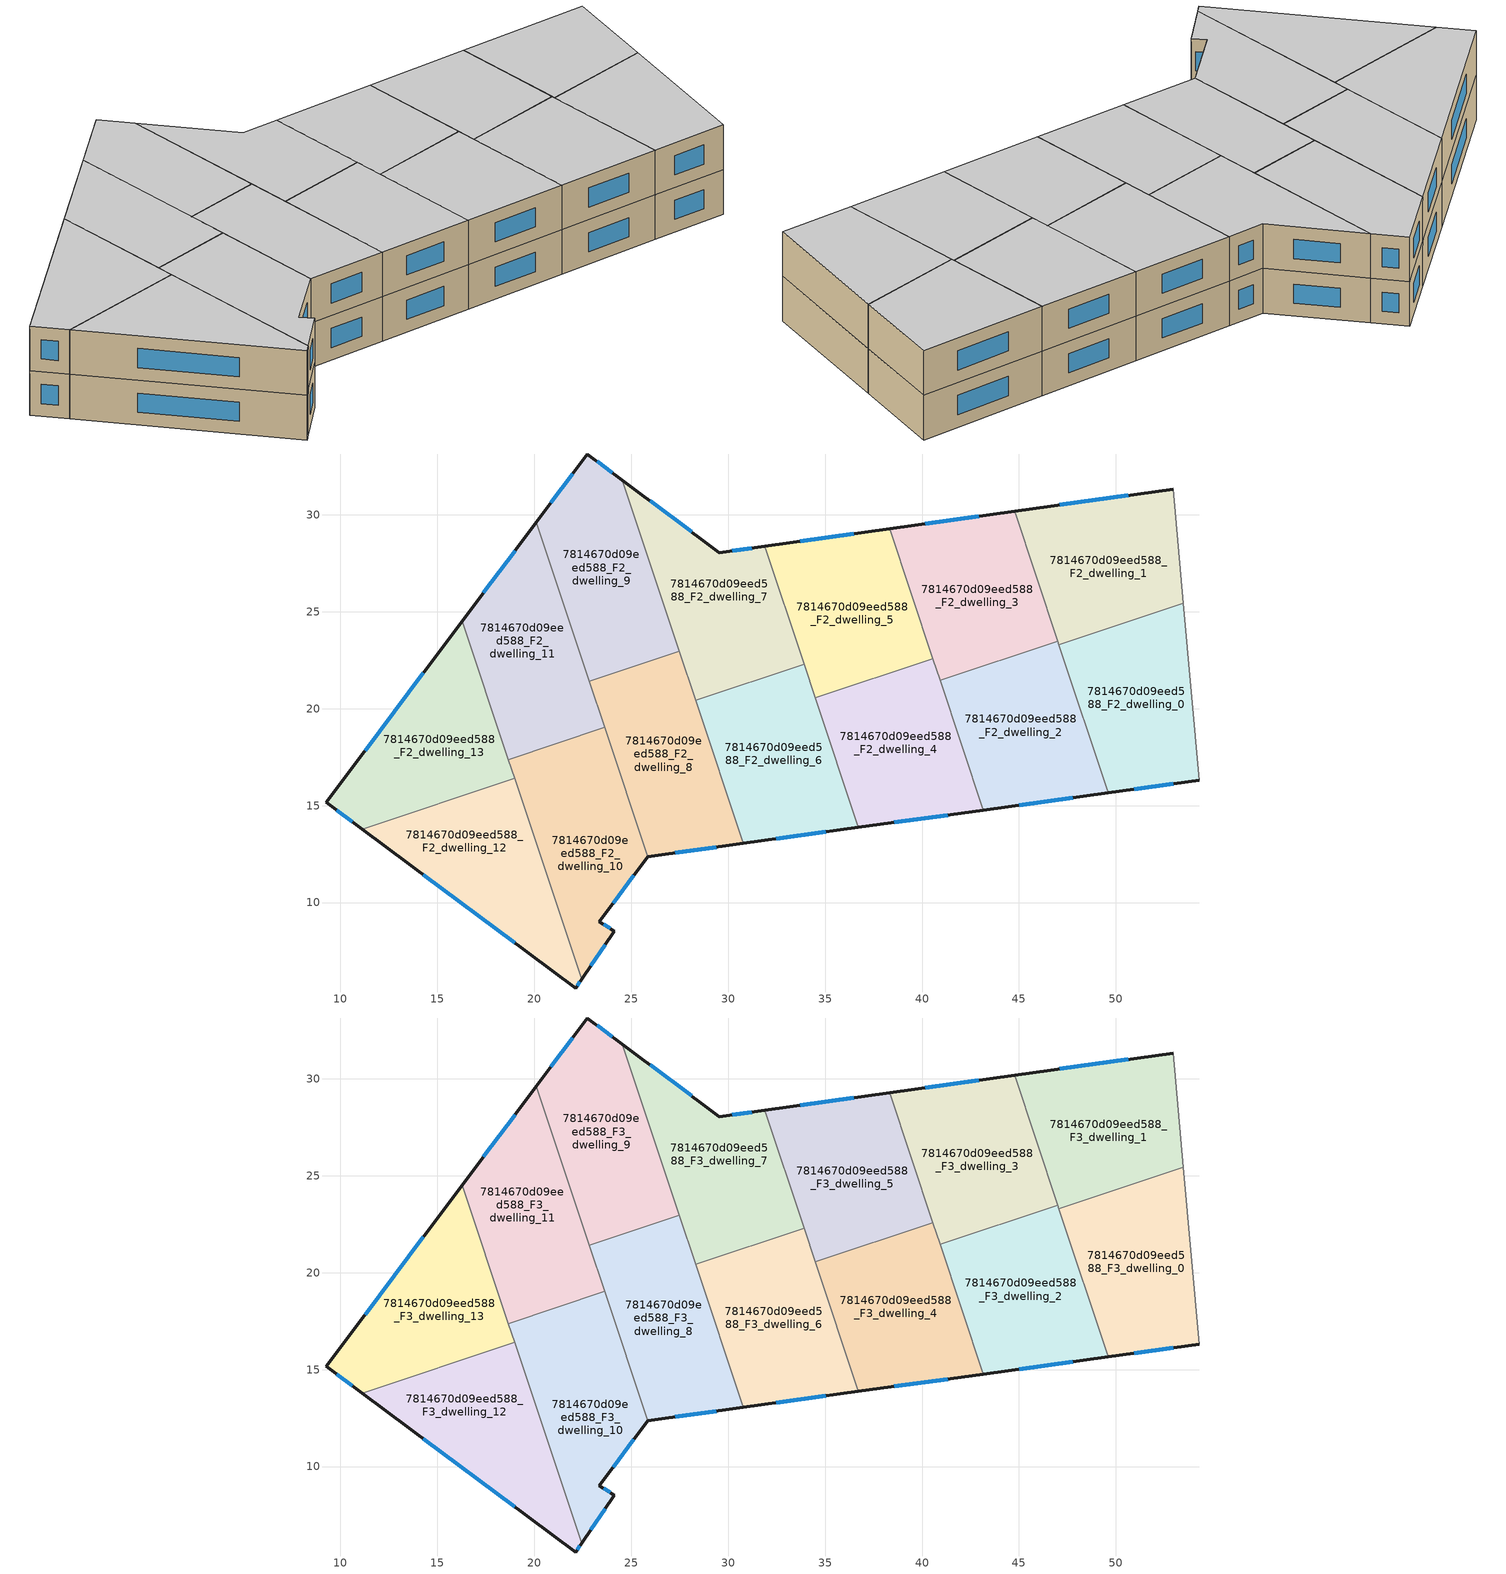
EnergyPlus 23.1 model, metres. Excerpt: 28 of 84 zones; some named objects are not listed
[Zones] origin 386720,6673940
7814670d09eed588_F2_dwelling_0
 floor to 7814670d09eed588_F1_dwelling_0 (EU_floor_Construction): 53.48,25.44 54.29,16.31 49.61,15.66 47.06,23.3 z6
 wall outside (EU_wall_Construction): 49.61,15.66 54.29,16.31 z6:9
 wall adiabatic (EU_wall_Construction): 54.29,16.31 53.48,25.44 z6:9
 wall to 7814670d09eed588_F2_dwelling_1 (EU_wall_Construction): 53.48,25.44 47.06,23.3 z6:9
 wall to 7814670d09eed588_F2_dwelling_2 (EU_wall_Construction): 47.06,23.3 49.61,15.66 z6:9
 window (EU_Window_Construction): 50.95,15.85 52.95,16.13 z6.86:8.14
7814670d09eed588_F2_dwelling_1
 floor to 7814670d09eed588_F1_dwelling_1 (EU_floor_Construction): 52.96,31.32 53.48,25.44 47.06,23.3 44.77,30.17 z6
 wall outside (EU_wall_Construction): 52.96,31.32 44.77,30.17 z6:9
 wall adiabatic (EU_wall_Construction): 53.48,25.44 52.96,31.32 z6:9
 wall to 7814670d09eed588_F2_dwelling_3 (EU_wall_Construction): 44.77,30.17 47,23.48 z6:9
 wall to 7814670d09eed588_F2_dwelling_2 (EU_wall_Construction): 47,23.48 47.06,23.3 z6:9
 window (EU_Window_Construction): 50.62,31 47.11,30.5 z6.86:8.14
7814670d09eed588_F2_dwelling_10
 floor to 7814670d09eed588_F1_dwelling_10 (EU_floor_Construction): 23.63,19.04 25.85,12.37 23.35,9.02 24.13,8.52 22.44,6.04 18.66,17.38 z6
 wall outside (EU_wall_Construction): 22.44,6.04 24.13,8.52 23.35,9.02 25.85,12.37 z6:9
 wall to 7814670d09eed588_F2_dwelling_11 (EU_wall_Construction): 23.63,19.04 18.66,17.38 z6:9
 wall to 7814670d09eed588_F2_dwelling_12 (EU_wall_Construction): 18.99,16.4 22.44,6.04 z6:9
 wall to 7814670d09eed588_F2_dwelling_8 (EU_wall_Construction): 25.85,12.37 23.63,19.04 z6:9
 wall to 7814670d09eed588_F2_dwelling_13 (EU_wall_Construction): 18.66,17.38 18.99,16.4 z6:9
 window (EU_Window_Construction): 23.91,8.66 23.57,8.88 / 22.92,6.75 23.65,7.81 / 24.07,9.97 25.14,11.41 z6.86:8.14
7814670d09eed588_F2_dwelling_11
 floor to 7814670d09eed588_F1_dwelling_11 (EU_floor_Construction): 20.1,29.61 23.63,19.04 18.66,17.38 16.28,24.51 z6
 wall outside (EU_wall_Construction): 20.1,29.61 16.28,24.51 z6:9
 wall to 7814670d09eed588_F2_dwelling_9 (EU_wall_Construction): 22.84,21.41 20.1,29.61 z6:9
 wall to 7814670d09eed588_F2_dwelling_13 (EU_wall_Construction): 16.28,24.51 18.66,17.38 z6:9
 wall to 7814670d09eed588_F2_dwelling_8 (EU_wall_Construction): 23.63,19.04 22.84,21.41 z6:9
 window (EU_Window_Construction): 19.01,28.15 17.38,25.97 z6.86:8.14
7814670d09eed588_F2_dwelling_12
 floor to 7814670d09eed588_F1_dwelling_12 (EU_floor_Construction): 18.99,16.4 22.44,6.04 22.14,5.59 11.13,13.78 z6
 wall outside (EU_wall_Construction): 11.13,13.78 22.14,5.59 22.44,6.04 z6:9
 wall to 7814670d09eed588_F2_dwelling_13 (EU_wall_Construction): 18.99,16.4 11.13,13.78 z6:9
 window (EU_Window_Construction): 14.28,11.44 18.99,7.93 / 22.22,5.72 22.35,5.91 z6.86:8.14
7814670d09eed588_F2_dwelling_13
 floor to 7814670d09eed588_F1_dwelling_13 (EU_floor_Construction): 16.28,24.51 18.99,16.4 11.13,13.78 9.28,15.17 z6
 wall outside (EU_wall_Construction): 16.28,24.51 9.28,15.17 11.13,13.78 z6:9
 window (EU_Window_Construction): 9.81,14.77 10.6,14.18 / 14.28,21.84 11.28,17.84 z6.86:8.14
7814670d09eed588_F2_dwelling_2
 floor to 7814670d09eed588_F1_dwelling_2 (EU_floor_Construction): 47,23.48 49.61,15.66 43.16,14.77 40.93,21.46 z6
 wall outside (EU_wall_Construction): 43.16,14.77 49.61,15.66 z6:9
 wall to 7814670d09eed588_F2_dwelling_3 (EU_wall_Construction): 47,23.48 40.93,21.46 z6:9
 wall to 7814670d09eed588_F2_dwelling_4 (EU_wall_Construction): 40.93,21.46 43.16,14.77 z6:9
 window (EU_Window_Construction): 45,15.03 47.77,15.41 z6.86:8.14
7814670d09eed588_F2_dwelling_3
 floor to 7814670d09eed588_F1_dwelling_3 (EU_floor_Construction): 44.77,30.17 47,23.48 40.93,21.46 38.33,29.27 z6
 wall outside (EU_wall_Construction): 44.77,30.17 38.33,29.27 z6:9
 wall to 7814670d09eed588_F2_dwelling_5 (EU_wall_Construction): 38.33,29.27 40.56,22.58 z6:9
 wall to 7814670d09eed588_F2_dwelling_4 (EU_wall_Construction): 40.56,22.58 40.93,21.46 z6:9
 window (EU_Window_Construction): 42.93,29.92 40.17,29.53 z6.86:8.14
7814670d09eed588_F2_dwelling_4
 floor to 7814670d09eed588_F1_dwelling_4 (EU_floor_Construction): 40.56,22.58 43.16,14.77 36.72,13.88 34.49,20.56 z6
 wall outside (EU_wall_Construction): 36.72,13.88 43.16,14.77 z6:9
 wall to 7814670d09eed588_F2_dwelling_5 (EU_wall_Construction): 40.56,22.58 34.49,20.56 z6:9
 wall to 7814670d09eed588_F2_dwelling_6 (EU_wall_Construction): 34.49,20.56 36.72,13.88 z6:9
 window (EU_Window_Construction): 38.56,14.13 41.32,14.51 z6.86:8.14
7814670d09eed588_F2_dwelling_5
 floor to 7814670d09eed588_F1_dwelling_5 (EU_floor_Construction): 38.33,29.27 40.56,22.58 34.49,20.56 31.88,28.37 z6
 wall outside (EU_wall_Construction): 38.33,29.27 31.88,28.37 z6:9
 wall to 7814670d09eed588_F2_dwelling_7 (EU_wall_Construction): 31.88,28.37 33.91,22.28 z6:9
 wall to 7814670d09eed588_F2_dwelling_6 (EU_wall_Construction): 33.91,22.28 34.49,20.56 z6:9
 window (EU_Window_Construction): 36.49,29.01 33.73,28.63 z6.86:8.14
7814670d09eed588_F2_dwelling_6
 floor to 7814670d09eed588_F1_dwelling_6 (EU_floor_Construction): 33.91,22.28 36.72,13.88 30.79,13.05 28.33,20.42 z6
 wall outside (EU_wall_Construction): 30.79,13.05 36.72,13.88 z6:9
 wall to 7814670d09eed588_F2_dwelling_8 (EU_wall_Construction): 28.33,20.42 30.79,13.05 z6:9
 wall to 7814670d09eed588_F2_dwelling_7 (EU_wall_Construction): 33.91,22.28 28.33,20.42 z6:9
 window (EU_Window_Construction): 32.48,13.29 35.02,13.64 z6.86:8.14
7814670d09eed588_F2_dwelling_7
 floor to 7814670d09eed588_F1_dwelling_7 (EU_floor_Construction): 31.88,28.37 33.91,22.28 28.33,20.42 24.54,31.79 29.54,28.04 z6
 wall outside (EU_wall_Construction): 31.88,28.37 29.54,28.04 24.54,31.79 z6:9
 wall to 7814670d09eed588_F2_dwelling_9 (EU_wall_Construction): 24.54,31.79 27.49,22.96 z6:9
 wall to 7814670d09eed588_F2_dwelling_8 (EU_wall_Construction): 27.49,22.96 28.33,20.42 z6:9
 window (EU_Window_Construction): 31.21,28.28 30.21,28.13 / 28.11,29.11 25.97,30.72 z6.86:8.14
7814670d09eed588_F2_dwelling_8
 floor to 7814670d09eed588_F1_dwelling_8 (EU_floor_Construction): 27.49,22.96 30.79,13.05 25.85,12.37 22.84,21.41 z6
 wall outside (EU_wall_Construction): 25.85,12.37 30.79,13.05 z6:9
 wall to 7814670d09eed588_F2_dwelling_9 (EU_wall_Construction): 27.49,22.96 22.84,21.41 z6:9
 window (EU_Window_Construction): 27.26,12.56 29.38,12.86 z6.86:8.14
7814670d09eed588_F2_dwelling_9
 floor to 7814670d09eed588_F1_dwelling_9 (EU_floor_Construction): 24.54,31.79 27.49,22.96 22.84,21.41 20.1,29.61 22.74,33.13 z6
 wall outside (EU_wall_Construction): 24.54,31.79 22.74,33.13 20.1,29.61 z6:9
 window (EU_Window_Construction): 21.99,32.13 20.86,30.62 / 24.03,32.17 23.26,32.75 z6.86:8.14
7814670d09eed588_F3_dwelling_0
 floor to 7814670d09eed588_F2_dwelling_0 (EU_floor_Construction): 53.48,25.44 54.29,16.31 49.61,15.66 47.06,23.3 z9
 wall outside (EU_wall_Construction): 49.61,15.66 54.29,16.31 z9:12
 wall adiabatic (EU_wall_Construction): 54.29,16.31 53.48,25.44 z9:12
 wall to 7814670d09eed588_F3_dwelling_1 (EU_wall_Construction): 53.48,25.44 47.06,23.3 z9:12
 wall to 7814670d09eed588_F3_dwelling_2 (EU_wall_Construction): 47.06,23.3 49.61,15.66 z9:12
 window (EU_Window_Construction): 50.95,15.85 52.95,16.13 z9.86:11.14
 ceiling to 7814670d09eed588_F4_dwelling_0 (EU_floor_Construction): 54.29,16.31 53.48,25.44 47.06,23.3 49.61,15.66 z12
7814670d09eed588_F3_dwelling_1
 floor to 7814670d09eed588_F2_dwelling_1 (EU_floor_Construction): 52.96,31.32 53.48,25.44 47.06,23.3 44.77,30.17 z9
 wall outside (EU_wall_Construction): 52.96,31.32 44.77,30.17 z9:12
 wall adiabatic (EU_wall_Construction): 53.48,25.44 52.96,31.32 z9:12
 wall to 7814670d09eed588_F3_dwelling_3 (EU_wall_Construction): 44.77,30.17 47,23.48 z9:12
 wall to 7814670d09eed588_F3_dwelling_2 (EU_wall_Construction): 47,23.48 47.06,23.3 z9:12
 window (EU_Window_Construction): 50.62,31 47.11,30.5 z9.86:11.14
 ceiling to 7814670d09eed588_F4_dwelling_1 (EU_floor_Construction): 53.48,25.44 52.96,31.32 44.77,30.17 47.06,23.3 z12
7814670d09eed588_F3_dwelling_10
 floor to 7814670d09eed588_F2_dwelling_10 (EU_floor_Construction): 23.63,19.04 25.85,12.37 23.35,9.02 24.13,8.52 22.44,6.04 18.66,17.38 z9
 wall outside (EU_wall_Construction): 22.44,6.04 24.13,8.52 23.35,9.02 25.85,12.37 z9:12
 wall to 7814670d09eed588_F3_dwelling_11 (EU_wall_Construction): 23.63,19.04 18.66,17.38 z9:12
 wall to 7814670d09eed588_F3_dwelling_12 (EU_wall_Construction): 18.99,16.4 22.44,6.04 z9:12
 wall to 7814670d09eed588_F3_dwelling_8 (EU_wall_Construction): 25.85,12.37 23.63,19.04 z9:12
 wall to 7814670d09eed588_F3_dwelling_13 (EU_wall_Construction): 18.66,17.38 18.99,16.4 z9:12
 window (EU_Window_Construction): 23.91,8.66 23.57,8.88 / 22.92,6.75 23.65,7.81 / 24.07,9.97 25.14,11.41 z9.86:11.14
 ceiling to 7814670d09eed588_F4_dwelling_10 (EU_floor_Construction): 24.13,8.52 23.35,9.02 25.85,12.37 23.63,19.04 18.66,17.38 22.44,6.04 z12
7814670d09eed588_F3_dwelling_11
 floor to 7814670d09eed588_F2_dwelling_11 (EU_floor_Construction): 20.1,29.61 23.63,19.04 18.66,17.38 16.28,24.51 z9
 wall outside (EU_wall_Construction): 20.1,29.61 16.28,24.51 z9:12
 wall to 7814670d09eed588_F3_dwelling_9 (EU_wall_Construction): 22.84,21.41 20.1,29.61 z9:12
 wall to 7814670d09eed588_F3_dwelling_13 (EU_wall_Construction): 16.28,24.51 18.66,17.38 z9:12
 wall to 7814670d09eed588_F3_dwelling_8 (EU_wall_Construction): 23.63,19.04 22.84,21.41 z9:12
 window (EU_Window_Construction): 19.01,28.15 17.38,25.97 z9.86:11.14
 ceiling to 7814670d09eed588_F4_dwelling_11 (EU_floor_Construction): 23.63,19.04 20.1,29.61 16.28,24.51 18.66,17.38 z12
7814670d09eed588_F3_dwelling_12
 floor to 7814670d09eed588_F2_dwelling_12 (EU_floor_Construction): 18.99,16.4 22.44,6.04 22.14,5.59 11.13,13.78 z9
 wall outside (EU_wall_Construction): 11.13,13.78 22.14,5.59 22.44,6.04 z9:12
 wall to 7814670d09eed588_F3_dwelling_13 (EU_wall_Construction): 18.99,16.4 11.13,13.78 z9:12
 window (EU_Window_Construction): 14.28,11.44 18.99,7.93 / 22.22,5.72 22.35,5.91 z9.86:11.14
 ceiling to 7814670d09eed588_F4_dwelling_12 (EU_floor_Construction): 22.14,5.59 22.44,6.04 18.99,16.4 11.13,13.78 z12
7814670d09eed588_F3_dwelling_13
 floor to 7814670d09eed588_F2_dwelling_13 (EU_floor_Construction): 16.28,24.51 18.99,16.4 11.13,13.78 9.28,15.17 z9
 wall outside (EU_wall_Construction): 16.28,24.51 9.28,15.17 11.13,13.78 z9:12
 window (EU_Window_Construction): 9.81,14.77 10.6,14.18 / 14.28,21.84 11.28,17.84 z9.86:11.14
 ceiling to 7814670d09eed588_F4_dwelling_13 (EU_floor_Construction): 18.99,16.4 16.28,24.51 9.28,15.17 11.13,13.78 z12
7814670d09eed588_F3_dwelling_2
 floor to 7814670d09eed588_F2_dwelling_2 (EU_floor_Construction): 47,23.48 49.61,15.66 43.16,14.77 40.93,21.46 z9
 wall outside (EU_wall_Construction): 43.16,14.77 49.61,15.66 z9:12
 wall to 7814670d09eed588_F3_dwelling_3 (EU_wall_Construction): 47,23.48 40.93,21.46 z9:12
 wall to 7814670d09eed588_F3_dwelling_4 (EU_wall_Construction): 40.93,21.46 43.16,14.77 z9:12
 window (EU_Window_Construction): 45,15.03 47.77,15.41 z9.86:11.14
 ceiling to 7814670d09eed588_F4_dwelling_2 (EU_floor_Construction): 49.61,15.66 47,23.48 40.93,21.46 43.16,14.77 z12
7814670d09eed588_F3_dwelling_3
 floor to 7814670d09eed588_F2_dwelling_3 (EU_floor_Construction): 44.77,30.17 47,23.48 40.93,21.46 38.33,29.27 z9
 wall outside (EU_wall_Construction): 44.77,30.17 38.33,29.27 z9:12
 wall to 7814670d09eed588_F3_dwelling_5 (EU_wall_Construction): 38.33,29.27 40.56,22.58 z9:12
 wall to 7814670d09eed588_F3_dwelling_4 (EU_wall_Construction): 40.56,22.58 40.93,21.46 z9:12
 window (EU_Window_Construction): 42.93,29.92 40.17,29.53 z9.86:11.14
 ceiling to 7814670d09eed588_F4_dwelling_3 (EU_floor_Construction): 47,23.48 44.77,30.17 38.33,29.27 40.93,21.46 z12
7814670d09eed588_F3_dwelling_4
 floor to 7814670d09eed588_F2_dwelling_4 (EU_floor_Construction): 40.56,22.58 43.16,14.77 36.72,13.88 34.49,20.56 z9
 wall outside (EU_wall_Construction): 36.72,13.88 43.16,14.77 z9:12
 wall to 7814670d09eed588_F3_dwelling_5 (EU_wall_Construction): 40.56,22.58 34.49,20.56 z9:12
 wall to 7814670d09eed588_F3_dwelling_6 (EU_wall_Construction): 34.49,20.56 36.72,13.88 z9:12
 window (EU_Window_Construction): 38.56,14.13 41.32,14.51 z9.86:11.14
 ceiling to 7814670d09eed588_F4_dwelling_4 (EU_floor_Construction): 43.16,14.77 40.56,22.58 34.49,20.56 36.72,13.88 z12
7814670d09eed588_F3_dwelling_5
 floor to 7814670d09eed588_F2_dwelling_5 (EU_floor_Construction): 38.33,29.27 40.56,22.58 34.49,20.56 31.88,28.37 z9
 wall outside (EU_wall_Construction): 38.33,29.27 31.88,28.37 z9:12
 wall to 7814670d09eed588_F3_dwelling_7 (EU_wall_Construction): 31.88,28.37 33.91,22.28 z9:12
 wall to 7814670d09eed588_F3_dwelling_6 (EU_wall_Construction): 33.91,22.28 34.49,20.56 z9:12
 window (EU_Window_Construction): 36.49,29.01 33.73,28.63 z9.86:11.14
 ceiling to 7814670d09eed588_F4_dwelling_5 (EU_floor_Construction): 40.56,22.58 38.33,29.27 31.88,28.37 34.49,20.56 z12
7814670d09eed588_F3_dwelling_6
 floor to 7814670d09eed588_F2_dwelling_6 (EU_floor_Construction): 33.91,22.28 36.72,13.88 30.79,13.05 28.33,20.42 z9
 wall outside (EU_wall_Construction): 30.79,13.05 36.72,13.88 z9:12
 wall to 7814670d09eed588_F3_dwelling_8 (EU_wall_Construction): 28.33,20.42 30.79,13.05 z9:12
 wall to 7814670d09eed588_F3_dwelling_7 (EU_wall_Construction): 33.91,22.28 28.33,20.42 z9:12
 window (EU_Window_Construction): 32.48,13.29 35.02,13.64 z9.86:11.14
 ceiling to 7814670d09eed588_F4_dwelling_6 (EU_floor_Construction): 36.72,13.88 33.91,22.28 28.33,20.42 30.79,13.05 z12
7814670d09eed588_F3_dwelling_7
 floor to 7814670d09eed588_F2_dwelling_7 (EU_floor_Construction): 31.88,28.37 33.91,22.28 28.33,20.42 24.54,31.79 29.54,28.04 z9
 wall outside (EU_wall_Construction): 31.88,28.37 29.54,28.04 24.54,31.79 z9:12
 wall to 7814670d09eed588_F3_dwelling_9 (EU_wall_Construction): 24.54,31.79 27.49,22.96 z9:12
 wall to 7814670d09eed588_F3_dwelling_8 (EU_wall_Construction): 27.49,22.96 28.33,20.42 z9:12
 window (EU_Window_Construction): 31.21,28.28 30.21,28.13 / 28.11,29.11 25.97,30.72 z9.86:11.14
 ceiling to 7814670d09eed588_F4_dwelling_7 (EU_floor_Construction): 33.91,22.28 31.88,28.37 29.54,28.04 24.54,31.79 28.33,20.42 z12
7814670d09eed588_F3_dwelling_8
 floor to 7814670d09eed588_F2_dwelling_8 (EU_floor_Construction): 27.49,22.96 30.79,13.05 25.85,12.37 22.84,21.41 z9
 wall outside (EU_wall_Construction): 25.85,12.37 30.79,13.05 z9:12
 wall to 7814670d09eed588_F3_dwelling_9 (EU_wall_Construction): 27.49,22.96 22.84,21.41 z9:12
 window (EU_Window_Construction): 27.26,12.56 29.38,12.86 z9.86:11.14
 ceiling to 7814670d09eed588_F4_dwelling_8 (EU_floor_Construction): 30.79,13.05 27.49,22.96 22.84,21.41 25.85,12.37 z12
7814670d09eed588_F3_dwelling_9
 floor to 7814670d09eed588_F2_dwelling_9 (EU_floor_Construction): 24.54,31.79 27.49,22.96 22.84,21.41 20.1,29.61 22.74,33.13 z9
 wall outside (EU_wall_Construction): 24.54,31.79 22.74,33.13 20.1,29.61 z9:12
 window (EU_Window_Construction): 21.99,32.13 20.86,30.62 / 24.03,32.17 23.26,32.75 z9.86:11.14
 ceiling to 7814670d09eed588_F4_dwelling_9 (EU_floor_Construction): 27.49,22.96 24.54,31.79 22.74,33.13 20.1,29.61 22.84,21.41 z12
[Building]
EU S2 Campaign: North Axis=0; Terrain=City; Solar Distribution=FullExterior
[Site:Location]
Helsinki-Vantaa.AP: Latitude=60.317; Longitude=24.963; Time Zone=2; Elevation=54.6
[SizingPeriod:WeatherFileDays]
AnnualSizingPeriod: Begin Month=1; Begin Day of Month=1; End Month=12; End Day of Month=31; Day of Week for Start Day=Monday; Use Weather File Daylight Saving Period=No; Use Weather File Rain and Snow Indicators=No
[MATERIAL]
EU_InternalMass_Material: Roughness=MediumRough; Thickness=0.1; Conductivity=1; Density=1800; Specific Heat=900; Thermal Absorptance=0.9; Solar Absorptance=0.7; Visible Absorptance=0.7
[MATERIAL:NOMASS] Roughness=MediumRough; Thermal Absorptance=0.9; Solar Absorptance=0.7; Visible Absorptance=0.7
Name | Thermal Resistance
EU_wall_NoMass | 1.10183
EU_floor_NoMass | 1.70606
[WINDOWMATERIAL:SIMPLEGLAZINGSYSTEM]
EU_Window_SimpleGlazing: UFactor=3.11035; Solar Heat Gain Coefficient=0.8; Visible Transmittance=0.8
[CONSTRUCTION]
EU_wall_Construction: EU_wall_NoMass
EU_floor_Construction: EU_floor_NoMass
EU_Window_Construction: EU_Window_SimpleGlazing
EU_InternalMass_Construction: EU_InternalMass_Material
[ZONE] Type=1; Multiplier=1; Ceiling Height=autocalculate; Floor Area=autocalculate; Part of Total Floor Area=Yes
Name | Volume
7814670d09eed588_F2_dwelling_0; 7814670d09eed588_F3_dwelling_0 | 146.714
7814670d09eed588_F2_dwelling_1; 7814670d09eed588_F3_dwelling_1 | 146.716
7814670d09eed588_F2_dwelling_10; 7814670d09eed588_F3_dwelling_10; 7814670d09eed588_F2_dwelling_4; 7814670d09eed588_F3_dwelling_4; 7814670d09eed588_F2_dwelling_6; 7814670d09eed588_F3_dwelling_6 | 146.703
7814670d09eed588_F2_dwelling_11; 7814670d09eed588_F3_dwelling_11; 7814670d09eed588_F2_dwelling_2; 7814670d09eed588_F3_dwelling_2 | 146.707
7814670d09eed588_F2_dwelling_12; 7814670d09eed588_F3_dwelling_12 | 146.722
7814670d09eed588_F2_dwelling_13; 7814670d09eed588_F3_dwelling_13 | 146.705
7814670d09eed588_F2_dwelling_3; 7814670d09eed588_F3_dwelling_3 | 146.708
7814670d09eed588_F2_dwelling_5; 7814670d09eed588_F3_dwelling_5 | 146.69
7814670d09eed588_F2_dwelling_7; 7814670d09eed588_F3_dwelling_7 | 146.719
7814670d09eed588_F2_dwelling_8; 7814670d09eed588_F3_dwelling_8 | 146.733
7814670d09eed588_F2_dwelling_9; 7814670d09eed588_F3_dwelling_9 | 146.715
[INTERNALMASS] Construction=EU_InternalMass_Construction
Name | Zone or ZoneList | Surface Area
7814670d09eed588_F2_dwelling_0_EU_InternalMass | 7814670d09eed588_F2_dwelling_0 | 48.904
7814670d09eed588_F2_dwelling_1_EU_InternalMass | 7814670d09eed588_F2_dwelling_1 | 48.9048
7814670d09eed588_F2_dwelling_2_EU_InternalMass | 7814670d09eed588_F2_dwelling_2 | 48.901
7814670d09eed588_F2_dwelling_3_EU_InternalMass | 7814670d09eed588_F2_dwelling_3 | 48.904
7814670d09eed588_F2_dwelling_4_EU_InternalMass | 7814670d09eed588_F2_dwelling_4 | 48.9012
7814670d09eed588_F2_dwelling_5_EU_InternalMass | 7814670d09eed588_F2_dwelling_5 | 48.8983
7814670d09eed588_F2_dwelling_6_EU_InternalMass | 7814670d09eed588_F2_dwelling_6 | 48.9008
7814670d09eed588_F2_dwelling_7_EU_InternalMass | 7814670d09eed588_F2_dwelling_7 | 48.9056
7814670d09eed588_F2_dwelling_8_EU_InternalMass | 7814670d09eed588_F2_dwelling_8 | 48.9039
7814670d09eed588_F2_dwelling_9_EU_InternalMass | 7814670d09eed588_F2_dwelling_9 | 48.9045
7814670d09eed588_F2_dwelling_10_EU_InternalMass | 7814670d09eed588_F2_dwelling_10 | 48.9016
7814670d09eed588_F2_dwelling_11_EU_InternalMass | 7814670d09eed588_F2_dwelling_11 | 48.9061
7814670d09eed588_F2_dwelling_12_EU_InternalMass | 7814670d09eed588_F2_dwelling_12 | 48.9061
7814670d09eed588_F2_dwelling_13_EU_InternalMass | 7814670d09eed588_F2_dwelling_13 | 48.9044
7814670d09eed588_F3_dwelling_0_EU_InternalMass | 7814670d09eed588_F3_dwelling_0 | 48.904
7814670d09eed588_F3_dwelling_1_EU_InternalMass | 7814670d09eed588_F3_dwelling_1 | 48.9048
7814670d09eed588_F3_dwelling_2_EU_InternalMass | 7814670d09eed588_F3_dwelling_2 | 48.901
7814670d09eed588_F3_dwelling_3_EU_InternalMass | 7814670d09eed588_F3_dwelling_3 | 48.904
7814670d09eed588_F3_dwelling_4_EU_InternalMass | 7814670d09eed588_F3_dwelling_4 | 48.9012
7814670d09eed588_F3_dwelling_5_EU_InternalMass | 7814670d09eed588_F3_dwelling_5 | 48.8983
7814670d09eed588_F3_dwelling_6_EU_InternalMass | 7814670d09eed588_F3_dwelling_6 | 48.9008
7814670d09eed588_F3_dwelling_7_EU_InternalMass | 7814670d09eed588_F3_dwelling_7 | 48.9056
7814670d09eed588_F3_dwelling_8_EU_InternalMass | 7814670d09eed588_F3_dwelling_8 | 48.9039
7814670d09eed588_F3_dwelling_9_EU_InternalMass | 7814670d09eed588_F3_dwelling_9 | 48.9045
7814670d09eed588_F3_dwelling_10_EU_InternalMass | 7814670d09eed588_F3_dwelling_10 | 48.9016
7814670d09eed588_F3_dwelling_11_EU_InternalMass | 7814670d09eed588_F3_dwelling_11 | 48.9061
7814670d09eed588_F3_dwelling_12_EU_InternalMass | 7814670d09eed588_F3_dwelling_12 | 48.9061
7814670d09eed588_F3_dwelling_13_EU_InternalMass | 7814670d09eed588_F3_dwelling_13 | 48.9044
[OTHEREQUIPMENT] Fuel Type=Electricity; Design Level Calculation Method=Watts/Area; Power per Zone Floor Area=1; Fraction Latent=0; Fraction Radiant=0; Fraction Lost=0; Carbon Dioxide Generation Rate=0; EndUse Subcategory=EU_Step8_InternalGains
Name | Zone or ZoneList or Space or SpaceList | Schedule
EU_Step8_InternalGain_7814670d09eed588_F2_dwelling_0_f000 | 7814670d09eed588_F2_dwelling_0 | EU_Step8_GainSchedule_7814670d09eed588_F2_dwelling_0_f000
EU_Step8_InternalGain_7814670d09eed588_F2_dwelling_1_f000 | 7814670d09eed588_F2_dwelling_1 | EU_Step8_GainSchedule_7814670d09eed588_F2_dwelling_1_f000
EU_Step8_InternalGain_7814670d09eed588_F2_dwelling_2_f000 | 7814670d09eed588_F2_dwelling_2 | EU_Step8_GainSchedule_7814670d09eed588_F2_dwelling_2_f000
EU_Step8_InternalGain_7814670d09eed588_F2_dwelling_3_f000 | 7814670d09eed588_F2_dwelling_3 | EU_Step8_GainSchedule_7814670d09eed588_F2_dwelling_3_f000
EU_Step8_InternalGain_7814670d09eed588_F2_dwelling_4_f000 | 7814670d09eed588_F2_dwelling_4 | EU_Step8_GainSchedule_7814670d09eed588_F2_dwelling_4_f000
EU_Step8_InternalGain_7814670d09eed588_F2_dwelling_5_f000 | 7814670d09eed588_F2_dwelling_5 | EU_Step8_GainSchedule_7814670d09eed588_F2_dwelling_5_f000
EU_Step8_InternalGain_7814670d09eed588_F2_dwelling_6_f000 | 7814670d09eed588_F2_dwelling_6 | EU_Step8_GainSchedule_7814670d09eed588_F2_dwelling_6_f000
EU_Step8_InternalGain_7814670d09eed588_F2_dwelling_7_f000 | 7814670d09eed588_F2_dwelling_7 | EU_Step8_GainSchedule_7814670d09eed588_F2_dwelling_7_f000
EU_Step8_InternalGain_7814670d09eed588_F2_dwelling_8_f000 | 7814670d09eed588_F2_dwelling_8 | EU_Step8_GainSchedule_7814670d09eed588_F2_dwelling_8_f000
EU_Step8_InternalGain_7814670d09eed588_F2_dwelling_9_f000 | 7814670d09eed588_F2_dwelling_9 | EU_Step8_GainSchedule_7814670d09eed588_F2_dwelling_9_f000
EU_Step8_InternalGain_7814670d09eed588_F2_dwelling_10_f000 | 7814670d09eed588_F2_dwelling_10 | EU_Step8_GainSchedule_7814670d09eed588_F2_dwelling_10_f000
EU_Step8_InternalGain_7814670d09eed588_F2_dwelling_11_f000 | 7814670d09eed588_F2_dwelling_11 | EU_Step8_GainSchedule_7814670d09eed588_F2_dwelling_11_f000
EU_Step8_InternalGain_7814670d09eed588_F2_dwelling_12_f000 | 7814670d09eed588_F2_dwelling_12 | EU_Step8_GainSchedule_7814670d09eed588_F2_dwelling_12_f000
EU_Step8_InternalGain_7814670d09eed588_F2_dwelling_13_f000 | 7814670d09eed588_F2_dwelling_13 | EU_Step8_GainSchedule_7814670d09eed588_F2_dwelling_13_f000
EU_Step8_InternalGain_7814670d09eed588_F3_dwelling_0_f000 | 7814670d09eed588_F3_dwelling_0 | EU_Step8_GainSchedule_7814670d09eed588_F3_dwelling_0_f000
EU_Step8_InternalGain_7814670d09eed588_F3_dwelling_1_f000 | 7814670d09eed588_F3_dwelling_1 | EU_Step8_GainSchedule_7814670d09eed588_F3_dwelling_1_f000
EU_Step8_InternalGain_7814670d09eed588_F3_dwelling_2_f000 | 7814670d09eed588_F3_dwelling_2 | EU_Step8_GainSchedule_7814670d09eed588_F3_dwelling_2_f000
EU_Step8_InternalGain_7814670d09eed588_F3_dwelling_3_f000 | 7814670d09eed588_F3_dwelling_3 | EU_Step8_GainSchedule_7814670d09eed588_F3_dwelling_3_f000
EU_Step8_InternalGain_7814670d09eed588_F3_dwelling_4_f000 | 7814670d09eed588_F3_dwelling_4 | EU_Step8_GainSchedule_7814670d09eed588_F3_dwelling_4_f000
EU_Step8_InternalGain_7814670d09eed588_F3_dwelling_5_f000 | 7814670d09eed588_F3_dwelling_5 | EU_Step8_GainSchedule_7814670d09eed588_F3_dwelling_5_f000
EU_Step8_InternalGain_7814670d09eed588_F3_dwelling_6_f000 | 7814670d09eed588_F3_dwelling_6 | EU_Step8_GainSchedule_7814670d09eed588_F3_dwelling_6_f000
EU_Step8_InternalGain_7814670d09eed588_F3_dwelling_7_f000 | 7814670d09eed588_F3_dwelling_7 | EU_Step8_GainSchedule_7814670d09eed588_F3_dwelling_7_f000
EU_Step8_InternalGain_7814670d09eed588_F3_dwelling_8_f000 | 7814670d09eed588_F3_dwelling_8 | EU_Step8_GainSchedule_7814670d09eed588_F3_dwelling_8_f000
EU_Step8_InternalGain_7814670d09eed588_F3_dwelling_9_f000 | 7814670d09eed588_F3_dwelling_9 | EU_Step8_GainSchedule_7814670d09eed588_F3_dwelling_9_f000
EU_Step8_InternalGain_7814670d09eed588_F3_dwelling_10_f000 | 7814670d09eed588_F3_dwelling_10 | EU_Step8_GainSchedule_7814670d09eed588_F3_dwelling_10_f000
EU_Step8_InternalGain_7814670d09eed588_F3_dwelling_11_f000 | 7814670d09eed588_F3_dwelling_11 | EU_Step8_GainSchedule_7814670d09eed588_F3_dwelling_11_f000
EU_Step8_InternalGain_7814670d09eed588_F3_dwelling_12_f000 | 7814670d09eed588_F3_dwelling_12 | EU_Step8_GainSchedule_7814670d09eed588_F3_dwelling_12_f000
EU_Step8_InternalGain_7814670d09eed588_F3_dwelling_13_f000 | 7814670d09eed588_F3_dwelling_13 | EU_Step8_GainSchedule_7814670d09eed588_F3_dwelling_13_f000
[ZONEVENTILATION:DESIGNFLOWRATE] Schedule=EU_AlwaysOn; Design Flow Rate Calculation Method=AirChanges/Hour; Air Changes per Hour=0.756316; Ventilation Type=Natural; Fan Pressure Rise=0; Fan Total Efficiency=1; Constant Term Coefficient=1; Temperature Term Coefficient=0; Velocity Term Coefficient=0; Velocity Squared Term Coefficient=0; Minimum Indoor Temperature=-100; Maximum Indoor Temperature=100; Delta Temperature=-100; Minimum Outdoor Temperature=-100; Maximum Outdoor Temperature=100; Maximum Wind Speed=40
Name | Zone or ZoneList or Space or SpaceList
EU_ConstantAir_7814670d09eed588_F2_dwelling_0 | 7814670d09eed588_F2_dwelling_0
EU_ConstantAir_7814670d09eed588_F2_dwelling_1 | 7814670d09eed588_F2_dwelling_1
EU_ConstantAir_7814670d09eed588_F2_dwelling_2 | 7814670d09eed588_F2_dwelling_2
EU_ConstantAir_7814670d09eed588_F2_dwelling_3 | 7814670d09eed588_F2_dwelling_3
EU_ConstantAir_7814670d09eed588_F2_dwelling_4 | 7814670d09eed588_F2_dwelling_4
EU_ConstantAir_7814670d09eed588_F2_dwelling_5 | 7814670d09eed588_F2_dwelling_5
EU_ConstantAir_7814670d09eed588_F2_dwelling_6 | 7814670d09eed588_F2_dwelling_6
EU_ConstantAir_7814670d09eed588_F2_dwelling_7 | 7814670d09eed588_F2_dwelling_7
EU_ConstantAir_7814670d09eed588_F2_dwelling_8 | 7814670d09eed588_F2_dwelling_8
EU_ConstantAir_7814670d09eed588_F2_dwelling_9 | 7814670d09eed588_F2_dwelling_9
EU_ConstantAir_7814670d09eed588_F2_dwelling_10 | 7814670d09eed588_F2_dwelling_10
EU_ConstantAir_7814670d09eed588_F2_dwelling_11 | 7814670d09eed588_F2_dwelling_11
EU_ConstantAir_7814670d09eed588_F2_dwelling_12 | 7814670d09eed588_F2_dwelling_12
EU_ConstantAir_7814670d09eed588_F2_dwelling_13 | 7814670d09eed588_F2_dwelling_13
EU_ConstantAir_7814670d09eed588_F3_dwelling_0 | 7814670d09eed588_F3_dwelling_0
EU_ConstantAir_7814670d09eed588_F3_dwelling_1 | 7814670d09eed588_F3_dwelling_1
EU_ConstantAir_7814670d09eed588_F3_dwelling_2 | 7814670d09eed588_F3_dwelling_2
EU_ConstantAir_7814670d09eed588_F3_dwelling_3 | 7814670d09eed588_F3_dwelling_3
EU_ConstantAir_7814670d09eed588_F3_dwelling_4 | 7814670d09eed588_F3_dwelling_4
EU_ConstantAir_7814670d09eed588_F3_dwelling_5 | 7814670d09eed588_F3_dwelling_5
EU_ConstantAir_7814670d09eed588_F3_dwelling_6 | 7814670d09eed588_F3_dwelling_6
EU_ConstantAir_7814670d09eed588_F3_dwelling_7 | 7814670d09eed588_F3_dwelling_7
EU_ConstantAir_7814670d09eed588_F3_dwelling_8 | 7814670d09eed588_F3_dwelling_8
EU_ConstantAir_7814670d09eed588_F3_dwelling_9 | 7814670d09eed588_F3_dwelling_9
EU_ConstantAir_7814670d09eed588_F3_dwelling_10 | 7814670d09eed588_F3_dwelling_10
EU_ConstantAir_7814670d09eed588_F3_dwelling_11 | 7814670d09eed588_F3_dwelling_11
EU_ConstantAir_7814670d09eed588_F3_dwelling_12 | 7814670d09eed588_F3_dwelling_12
EU_ConstantAir_7814670d09eed588_F3_dwelling_13 | 7814670d09eed588_F3_dwelling_13
[HVACTEMPLATE:ZONE:IDEALLOADSAIRSYSTEM] System Availability Schedule=EU_AlwaysOn; Maximum Heating Supply Air Temperature=50; Minimum Cooling Supply Air Temperature=13; Maximum Heating Supply Air Humidity Ratio=0.0156; Minimum Cooling Supply Air Humidity Ratio=0.0077; Heating Limit=NoLimit; Cooling Limit=NoLimit; Heating Availability Schedule=EU_AlwaysOn; Cooling Availability Schedule=EU_CoolingOff; Dehumidification Control Type=ConstantSensibleHeatRatio; Cooling Sensible Heat Ratio=0.7; Dehumidification Setpoint=60; Humidification Control Type=None; Humidification Setpoint=30; Outdoor Air Method=None; Outdoor Air Flow Rate per Person=0.00944; Outdoor Air Flow Rate per Zone Floor Area=0; Outdoor Air Flow Rate per Zone=0; Demand Controlled Ventilation Type=None; Outdoor Air Economizer Type=NoEconomizer; Heat Recovery Type=None; Sensible Heat Recovery Effectiveness=0.7; Latent Heat Recovery Effectiveness=0.65
Name | Template Thermostat
7814670d09eed588_F2_dwelling_0 | EU_HeatOnly_7814670d09eed588_F2_dwelling_0
7814670d09eed588_F2_dwelling_1 | EU_HeatOnly_7814670d09eed588_F2_dwelling_1
7814670d09eed588_F2_dwelling_2 | EU_HeatOnly_7814670d09eed588_F2_dwelling_2
7814670d09eed588_F2_dwelling_3 | EU_HeatOnly_7814670d09eed588_F2_dwelling_3
7814670d09eed588_F2_dwelling_4 | EU_HeatOnly_7814670d09eed588_F2_dwelling_4
7814670d09eed588_F2_dwelling_5 | EU_HeatOnly_7814670d09eed588_F2_dwelling_5
7814670d09eed588_F2_dwelling_6 | EU_HeatOnly_7814670d09eed588_F2_dwelling_6
7814670d09eed588_F2_dwelling_7 | EU_HeatOnly_7814670d09eed588_F2_dwelling_7
7814670d09eed588_F2_dwelling_8 | EU_HeatOnly_7814670d09eed588_F2_dwelling_8
7814670d09eed588_F2_dwelling_9 | EU_HeatOnly_7814670d09eed588_F2_dwelling_9
7814670d09eed588_F2_dwelling_10 | EU_HeatOnly_7814670d09eed588_F2_dwelling_10
7814670d09eed588_F2_dwelling_11 | EU_HeatOnly_7814670d09eed588_F2_dwelling_11
7814670d09eed588_F2_dwelling_12 | EU_HeatOnly_7814670d09eed588_F2_dwelling_12
7814670d09eed588_F2_dwelling_13 | EU_HeatOnly_7814670d09eed588_F2_dwelling_13
7814670d09eed588_F3_dwelling_0 | EU_HeatOnly_7814670d09eed588_F3_dwelling_0
7814670d09eed588_F3_dwelling_1 | EU_HeatOnly_7814670d09eed588_F3_dwelling_1
7814670d09eed588_F3_dwelling_2 | EU_HeatOnly_7814670d09eed588_F3_dwelling_2
7814670d09eed588_F3_dwelling_3 | EU_HeatOnly_7814670d09eed588_F3_dwelling_3
7814670d09eed588_F3_dwelling_4 | EU_HeatOnly_7814670d09eed588_F3_dwelling_4
7814670d09eed588_F3_dwelling_5 | EU_HeatOnly_7814670d09eed588_F3_dwelling_5
7814670d09eed588_F3_dwelling_6 | EU_HeatOnly_7814670d09eed588_F3_dwelling_6
7814670d09eed588_F3_dwelling_7 | EU_HeatOnly_7814670d09eed588_F3_dwelling_7
7814670d09eed588_F3_dwelling_8 | EU_HeatOnly_7814670d09eed588_F3_dwelling_8
7814670d09eed588_F3_dwelling_9 | EU_HeatOnly_7814670d09eed588_F3_dwelling_9
7814670d09eed588_F3_dwelling_10 | EU_HeatOnly_7814670d09eed588_F3_dwelling_10
7814670d09eed588_F3_dwelling_11 | EU_HeatOnly_7814670d09eed588_F3_dwelling_11
7814670d09eed588_F3_dwelling_12 | EU_HeatOnly_7814670d09eed588_F3_dwelling_12
7814670d09eed588_F3_dwelling_13 | EU_HeatOnly_7814670d09eed588_F3_dwelling_13
[SIZING:ZONE] Zone Cooling Design Supply Air Temperature Input Method=SupplyAirTemperature; Zone Cooling Design Supply Air Temperature=13; Zone Heating Design Supply Air Temperature Input Method=SupplyAirTemperature; Zone Heating Design Supply Air Temperature=50; Zone Cooling Design Supply Air Humidity Ratio=0.008; Zone Heating Design Supply Air Humidity Ratio=0.008; Cooling Design Air Flow Method=DesignDay; Cooling Design Air Flow Rate=0; Cooling Minimum Air Flow per Zone Floor Area=0.000762; Cooling Minimum Air Flow=0; Cooling Minimum Air Flow Fraction=0.2; Heating Design Air Flow Method=DesignDay; Heating Design Air Flow Rate=0; Heating Maximum Air Flow per Zone Floor Area=0.002032; Heating Maximum Air Flow=0.141576; Heating Maximum Air Flow Fraction=0.3; Account for Dedicated Outdoor Air System=No; Dedicated Outdoor Air System Control Strategy=NeutralSupplyAir; Dedicated Outdoor Air Low Setpoint Temperature for Design=autosize; Dedicated Outdoor Air High Setpoint Temperature for Design=autosize; Zone Load Sizing Method=Sensible Load Only No Latent Load; Zone Latent Cooling Design Supply Air Humidity Ratio Input Method=HumidityRatioDifference; Zone Cooling Design Supply Air Humidity Ratio Difference=0.005; Zone Latent Heating Design Supply Air Humidity Ratio Input Method=HumidityRatioDifference; Zone Humidification Design Supply Air Humidity Ratio Difference=0.005
7814670d09eed588_F2_dwelling_0; 7814670d09eed588_F2_dwelling_1; 7814670d09eed588_F2_dwelling_2; 7814670d09eed588_F2_dwelling_3; 7814670d09eed588_F2_dwelling_4; 7814670d09eed588_F2_dwelling_5; 7814670d09eed588_F2_dwelling_6; 7814670d09eed588_F2_dwelling_7; 7814670d09eed588_F2_dwelling_8; 7814670d09eed588_F2_dwelling_9; 7814670d09eed588_F2_dwelling_10; 7814670d09eed588_F2_dwelling_11; 7814670d09eed588_F2_dwelling_12; 7814670d09eed588_F2_dwelling_13; 7814670d09eed588_F3_dwelling_0; 7814670d09eed588_F3_dwelling_1; 7814670d09eed588_F3_dwelling_2; 7814670d09eed588_F3_dwelling_3; 7814670d09eed588_F3_dwelling_4; 7814670d09eed588_F3_dwelling_5; 7814670d09eed588_F3_dwelling_6; 7814670d09eed588_F3_dwelling_7; 7814670d09eed588_F3_dwelling_8; 7814670d09eed588_F3_dwelling_9; 7814670d09eed588_F3_dwelling_10; 7814670d09eed588_F3_dwelling_11; 7814670d09eed588_F3_dwelling_12; 7814670d09eed588_F3_dwelling_13
[SCHEDULE:CONSTANT]
Name | Hourly Value
EU_AlwaysOn | 1
EU_CoolingOff | 0
[SCHEDULE:FILE] Column Number=1; Rows to Skip at Top=0; Number of Hours of Data=8760; Column Separator=Comma; Interpolate to Timestep=No; Minutes per Item=60; Adjust Schedule for Daylight Savings=Yes
Name | File
EU_Step8_GainSchedule_7814670d09eed588_F2_dwelling_0_f000 | ../../schedules/7814670d09eed588/7814670d09eed588_F2_dwelling_0_f000_gain.csv
EU_Step8_GainSchedule_7814670d09eed588_F2_dwelling_1_f000 | ../../schedules/7814670d09eed588/7814670d09eed588_F2_dwelling_1_f000_gain.csv
EU_Step8_GainSchedule_7814670d09eed588_F2_dwelling_2_f000 | ../../schedules/7814670d09eed588/7814670d09eed588_F2_dwelling_2_f000_gain.csv
EU_Step8_GainSchedule_7814670d09eed588_F2_dwelling_3_f000 | ../../schedules/7814670d09eed588/7814670d09eed588_F2_dwelling_3_f000_gain.csv
EU_Step8_GainSchedule_7814670d09eed588_F2_dwelling_4_f000 | ../../schedules/7814670d09eed588/7814670d09eed588_F2_dwelling_4_f000_gain.csv
EU_Step8_GainSchedule_7814670d09eed588_F2_dwelling_5_f000 | ../../schedules/7814670d09eed588/7814670d09eed588_F2_dwelling_5_f000_gain.csv
EU_Step8_GainSchedule_7814670d09eed588_F2_dwelling_6_f000 | ../../schedules/7814670d09eed588/7814670d09eed588_F2_dwelling_6_f000_gain.csv
EU_Step8_GainSchedule_7814670d09eed588_F2_dwelling_7_f000 | ../../schedules/7814670d09eed588/7814670d09eed588_F2_dwelling_7_f000_gain.csv
EU_Step8_GainSchedule_7814670d09eed588_F2_dwelling_8_f000 | ../../schedules/7814670d09eed588/7814670d09eed588_F2_dwelling_8_f000_gain.csv
EU_Step8_GainSchedule_7814670d09eed588_F2_dwelling_9_f000 | ../../schedules/7814670d09eed588/7814670d09eed588_F2_dwelling_9_f000_gain.csv
EU_Step8_GainSchedule_7814670d09eed588_F2_dwelling_10_f000 | ../../schedules/7814670d09eed588/7814670d09eed588_F2_dwelling_10_f000_gain.csv
EU_Step8_GainSchedule_7814670d09eed588_F2_dwelling_11_f000 | ../../schedules/7814670d09eed588/7814670d09eed588_F2_dwelling_11_f000_gain.csv
EU_Step8_GainSchedule_7814670d09eed588_F2_dwelling_12_f000 | ../../schedules/7814670d09eed588/7814670d09eed588_F2_dwelling_12_f000_gain.csv
EU_Step8_GainSchedule_7814670d09eed588_F2_dwelling_13_f000 | ../../schedules/7814670d09eed588/7814670d09eed588_F2_dwelling_13_f000_gain.csv
EU_Step8_GainSchedule_7814670d09eed588_F3_dwelling_0_f000 | ../../schedules/7814670d09eed588/7814670d09eed588_F3_dwelling_0_f000_gain.csv
EU_Step8_GainSchedule_7814670d09eed588_F3_dwelling_1_f000 | ../../schedules/7814670d09eed588/7814670d09eed588_F3_dwelling_1_f000_gain.csv
EU_Step8_GainSchedule_7814670d09eed588_F3_dwelling_2_f000 | ../../schedules/7814670d09eed588/7814670d09eed588_F3_dwelling_2_f000_gain.csv
EU_Step8_GainSchedule_7814670d09eed588_F3_dwelling_3_f000 | ../../schedules/7814670d09eed588/7814670d09eed588_F3_dwelling_3_f000_gain.csv
EU_Step8_GainSchedule_7814670d09eed588_F3_dwelling_4_f000 | ../../schedules/7814670d09eed588/7814670d09eed588_F3_dwelling_4_f000_gain.csv
EU_Step8_GainSchedule_7814670d09eed588_F3_dwelling_5_f000 | ../../schedules/7814670d09eed588/7814670d09eed588_F3_dwelling_5_f000_gain.csv
EU_Step8_GainSchedule_7814670d09eed588_F3_dwelling_6_f000 | ../../schedules/7814670d09eed588/7814670d09eed588_F3_dwelling_6_f000_gain.csv
EU_Step8_GainSchedule_7814670d09eed588_F3_dwelling_7_f000 | ../../schedules/7814670d09eed588/7814670d09eed588_F3_dwelling_7_f000_gain.csv
EU_Step8_GainSchedule_7814670d09eed588_F3_dwelling_8_f000 | ../../schedules/7814670d09eed588/7814670d09eed588_F3_dwelling_8_f000_gain.csv
EU_Step8_GainSchedule_7814670d09eed588_F3_dwelling_9_f000 | ../../schedules/7814670d09eed588/7814670d09eed588_F3_dwelling_9_f000_gain.csv
EU_Step8_GainSchedule_7814670d09eed588_F3_dwelling_10_f000 | ../../schedules/7814670d09eed588/7814670d09eed588_F3_dwelling_10_f000_gain.csv
EU_Step8_GainSchedule_7814670d09eed588_F3_dwelling_11_f000 | ../../schedules/7814670d09eed588/7814670d09eed588_F3_dwelling_11_f000_gain.csv
EU_Step8_GainSchedule_7814670d09eed588_F3_dwelling_12_f000 | ../../schedules/7814670d09eed588/7814670d09eed588_F3_dwelling_12_f000_gain.csv
EU_Step8_GainSchedule_7814670d09eed588_F3_dwelling_13_f000 | ../../schedules/7814670d09eed588/7814670d09eed588_F3_dwelling_13_f000_gain.csv
